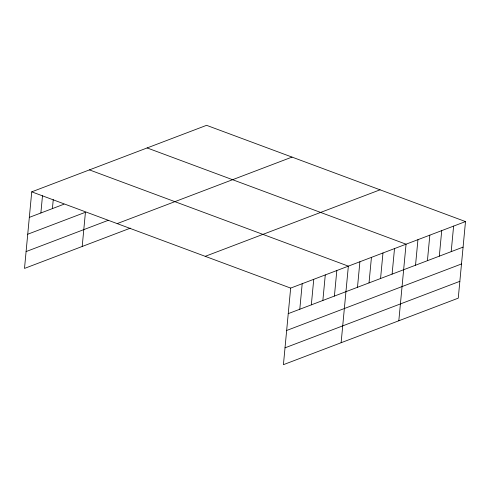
<?xml version="1.0" encoding="UTF-8"?>
<svg xmlns="http://www.w3.org/2000/svg" width="490" height="490" viewBox="0 0 490 490"><rect width="100%" height="100%" fill="white"/><g stroke="black" fill="none" stroke-linecap="round" stroke-linejoin="round"><path stroke-width="0.73" d="M465.5 221.578L290.662 288.096L283.422 364.676L458.26 298.159L465.5 221.578L206.578 125.324L31.74 191.841L24.5 268.422L130.389 228.138M40.866 212.997L42.495 195.712M52.406 208.605L53.257 199.589M82.198 246.47L85.431 212.274L27.734 234.226M299.788 309.251L302.201 283.704M311.328 304.86L313.741 279.312M322.867 300.468L325.28 274.927M334.407 296.076L336.82 270.535M341.12 342.724L348.359 266.144L89.437 169.889M357.486 287.299L359.899 261.752M369.025 282.908L371.438 257.366M380.559 278.516L382.978 252.975M392.098 274.131L394.517 248.583M398.817 320.779L406.057 244.192L147.135 147.937M415.532 265.213L417.946 239.671M427.421 260.692L429.834 235.145M439.31 256.166L441.723 230.625M451.198 251.646L453.611 226.098M29.327 217.382L63.945 204.214M26.093 251.578L108.223 220.335M117.184 223.605L292.022 157.088M205.218 256.331L380.056 189.814M288.249 313.637L463.087 247.119M286.656 330.481L461.494 263.963M285.015 347.833L459.853 281.315M31.74 191.841L290.662 288.096"/></g></svg>
